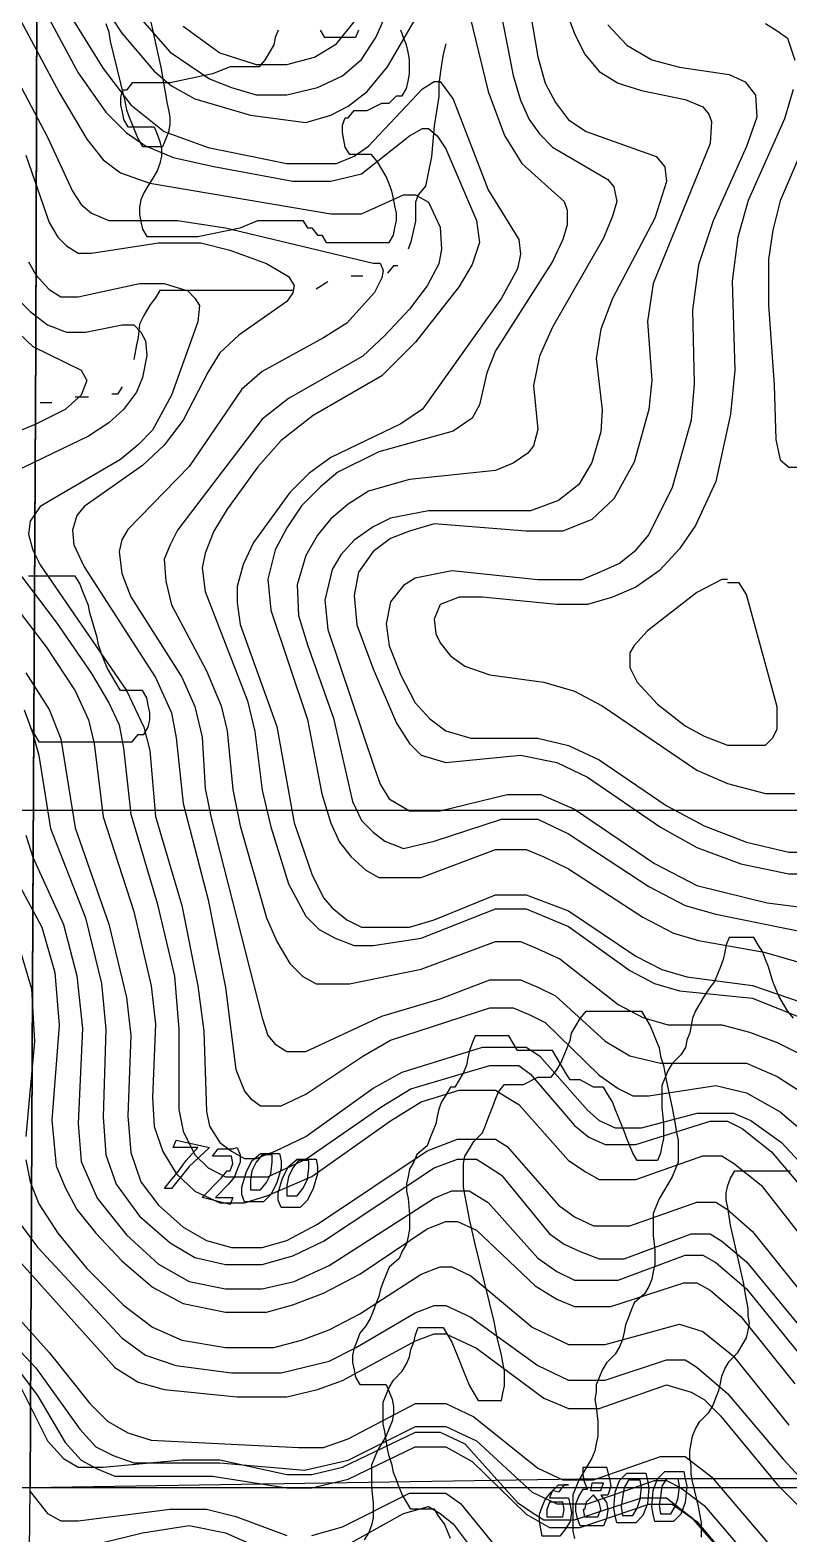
# Model space of a CAD drawing. Extents: x -0.82 to 6.83, y -0.63 to 7.9.
# Drawn here: x 0.839 to 1.113, y 3.911 to 4.454 of the extents above; entities that cross this region are included whole.
import ezdxf

# ---------------------------------------------------------------- set-up
doc = ezdxf.new("R2010")
doc.units = 0
for name, color, linetype in [('Elevations', 7, 'CONTINUOUS'), ('Grid', 7, 'CONTINUOUS'), ('topo', 7, 'CONTINUOUS'), ('topo_grid', 7, 'CONTINUOUS'), ('water', 7, 'CONTINUOUS'), ('white', 7, 'CONTINUOUS')]:
    doc.layers.add(name, color=color, linetype=linetype)

msp = doc.modelspace()

# ---------------------------------------------------------------- linework, layer by layer
at = {"layer": 'Elevations', "color": 1}
for points in [[(0.896697, 4.043703), (0.89037, 4.035765), (0.887735, 4.035765), (0.889843, 4.038411), (0.892479, 4.041586), (0.895643, 4.045819), (0.899861, 4.050582), (0.890897, 4.050582), (0.891952, 4.053228), (0.904079, 4.050582), (0.904079, 4.050582)], [(0.914096, 4.050555), (0.915152, 4.047909), (0.915152, 4.045264), (0.914096, 4.042618), (0.913043, 4.039972), (0.910934, 4.037326), (0.906188, 4.032564), (0.912515, 4.032564), (0.911462, 4.029918), (0.901444, 4.032564), (0.901444, 4.032564), (0.908298, 4.039443), (0.910407, 4.042089), (0.911463, 4.042089), (0.912516, 4.044734), (0.911989, 4.04738), (0.909881, 4.04738), (0.908298, 4.04738), (0.906716, 4.04738), (0.905134, 4.04738), (0.907243, 4.050026), (0.910407, 4.050026), (0.912516, 4.050026)], [(0.929386, 4.048439), (0.929913, 4.045793), (0.929913, 4.043147), (0.92833, 4.037855), (0.926222, 4.033622), (0.923584, 4.030976), (0.919894, 4.030976), (0.917785, 4.030976), (0.916729, 4.030976), (0.915676, 4.033622), (0.915676, 4.036268), (0.917258, 4.041559), (0.919367, 4.045793), (0.92253, 4.048439), (0.925693, 4.048439), (0.927802, 4.048439)], [(0.918841, 4.035262), (0.920423, 4.035262), (0.922532, 4.035262), (0.924641, 4.037908), (0.926223, 4.041083), (0.926749, 4.045316), (0.926749, 4.047962), (0.925167, 4.047962), (0.923058, 4.047962), (0.92095, 4.045316), (0.919368, 4.042141), (0.918841, 4.038966)], [(0.942567, 4.046322), (0.943094, 4.043676), (0.943094, 4.04103), (0.941511, 4.035739), (0.939403, 4.031505), (0.936767, 4.028859), (0.933076, 4.028859), (0.930968, 4.028859), (0.929912, 4.028859), (0.928859, 4.031505), (0.928859, 4.034151), (0.930441, 4.039443), (0.93255, 4.043676), (0.935713, 4.046322), (0.938877, 4.046322), (0.940986, 4.046322)], [(0.932022, 4.033146), (0.933604, 4.033146), (0.935713, 4.033146), (0.937822, 4.035791), (0.939404, 4.038966), (0.93993, 4.0432), (0.93993, 4.045846), (0.938348, 4.045846), (0.93624, 4.045846), (0.934131, 4.0432), (0.932549, 4.040025), (0.932022, 4.03685)], [(1.048548, 3.930858), (1.049075, 3.928212), (1.048021, 3.925037), (1.046966, 3.925037), (1.045384, 3.925037), (1.047492, 3.922391), (1.048019, 3.919745), (1.047492, 3.91657), (1.046439, 3.913924), (1.044331, 3.913924), (1.041695, 3.913924), (1.039587, 3.913924), (1.038004, 3.913924), (1.036951, 3.91657), (1.036425, 3.919216), (1.036425, 3.921862), (1.03748, 3.924508), (1.039063, 3.927154), (1.040645, 3.927154), (1.039592, 3.929799), (1.039065, 3.932445), (1.039065, 3.935091), (1.040648, 3.935091), (1.04223, 3.935091), (1.044338, 3.935091), (1.045921, 3.935091), (1.047503, 3.935091)], [(1.062256, 3.930329), (1.062783, 3.927683), (1.062256, 3.921862), (1.060674, 3.917629), (1.058036, 3.914983), (1.054873, 3.914983), (1.052764, 3.914983), (1.051182, 3.914983), (1.050655, 3.917629), (1.050129, 3.920274), (1.050655, 3.926095), (1.052238, 3.930329), (1.054873, 3.932974), (1.058037, 3.932974), (1.060146, 3.932974), (1.061725, 3.932974)], [(1.075965, 3.930858), (1.076491, 3.928212), (1.075965, 3.922391), (1.074383, 3.918158), (1.071747, 3.915512), (1.068584, 3.915512), (1.066475, 3.915512), (1.064893, 3.915512), (1.064366, 3.918158), (1.063837, 3.920804), (1.064366, 3.926624), (1.065946, 3.930858), (1.068581, 3.933504), (1.071745, 3.933504), (1.073854, 3.933504), (1.075436, 3.933504)], [(1.027985, 3.926651), (1.026932, 3.924005), (1.030095, 3.924005), (1.032204, 3.924005), (1.033786, 3.924005), (1.034313, 3.921359), (1.034839, 3.918713), (1.034313, 3.915538), (1.03273, 3.912893), (1.030622, 3.910247), (1.027984, 3.910247), (1.025875, 3.910247), (1.024293, 3.910247), (1.023766, 3.912893), (1.02324, 3.915538), (1.02324, 3.918184), (1.024293, 3.92083), (1.025349, 3.923476), (1.027457, 3.926122), (1.030093, 3.928768), (1.032728, 3.928768), (1.033783, 3.928768), (1.032201, 3.928768), (1.030093, 3.926122)], [(1.042221, 3.926651), (1.043803, 3.926651), (1.045385, 3.926651), (1.046438, 3.929297), (1.045912, 3.929297), (1.04433, 3.929297), (1.042221, 3.929297), (1.041694, 3.926651)], [(1.053293, 3.917681), (1.054875, 3.917681), (1.056984, 3.917681), (1.058566, 3.920327), (1.059619, 3.923502), (1.060146, 3.927736), (1.059619, 3.930381), (1.05751, 3.930381), (1.055402, 3.930381), (1.053822, 3.927736), (1.053293, 3.924031), (1.052766, 3.920856)], [(1.067002, 3.918211), (1.068584, 3.918211), (1.070693, 3.918211), (1.072275, 3.920856), (1.073331, 3.924031), (1.073857, 3.928265), (1.073331, 3.930911), (1.071222, 3.930911), (1.069113, 3.930911), (1.067531, 3.928265), (1.067005, 3.924561), (1.066478, 3.921386)], [(1.026404, 3.917152), (1.028513, 3.917152), (1.030095, 3.917152), (1.031151, 3.917152), (1.031677, 3.917152), (1.032204, 3.919798), (1.031677, 3.922444), (1.029568, 3.922444), (1.027986, 3.922444), (1.026933, 3.922444), (1.025877, 3.919798), (1.025877, 3.917152)], [(1.039585, 3.917152), (1.041694, 3.917152), (1.044329, 3.917152), (1.045385, 3.919798), (1.044858, 3.922444), (1.042749, 3.92509), (1.040114, 3.922444), (1.039588, 3.919798), (1.039061, 3.919798)]]:
    msp.add_lwpolyline(points, close=True, dxfattribs=at)
at = {"layer": 'Grid', "color": 1}
for points in [[(0.839226, 3.927683), (0.632542, 3.927683), (0.426384, 3.927683), (0.2197, 3.927683), (0.013015, 3.927683), (0.01407, 4.134375), (0.015652, 4.341041), (0.015652, 4.548792), (0.015652, 4.761808), (0.222336, 4.761808), (0.429021, 4.761808), (0.635705, 4.761808), (0.841862, 4.761808), (0.841862, 4.548263), (0.841336, 4.340539), (0.840283, 4.133846)], [(0.839226, 3.927683), (0.840279, 4.134375), (0.841335, 4.341068), (0.841861, 4.548792), (0.841861, 4.762337), (1.048545, 4.762337), (1.254703, 4.762337), (1.46086, 4.762337), (1.667545, 4.762337), (1.667016, 4.550909), (1.66649, 4.343158), (1.665436, 4.137021), (1.664381, 3.930858), (1.457697, 3.930858), (1.25154, 3.930858), (1.045382, 3.930858)], [(0.83079, 3.101495), (0.832899, 3.308187), (0.835008, 3.514853), (0.837116, 3.721017), (0.839225, 3.927709), (1.045382, 3.927709), (1.25154, 3.927709), (1.457697, 3.927709), (1.664381, 3.927709), (1.662799, 3.721546), (1.661743, 3.51488), (1.660687, 3.308187), (1.659105, 3.10205), (1.45242, 3.10205), (1.245209, 3.10205), (1.037997, 3.10205)]]:
    msp.add_lwpolyline(points, close=True, dxfattribs=at)
at = {"layer": 'topo', "color": 2}
for points in [[(1.015327, 4.487673), (1.022708, 4.44444), (1.025346, 4.434915), (1.029036, 4.428036), (1.033782, 4.421686), (1.040109, 4.417453), (1.065416, 4.408457), (1.068584, 4.404753), (1.069108, 4.399461), (1.06489, 4.386232), (1.0496, 4.357234), (1.045382, 4.346121), (1.0438, 4.335538), (1.045908, 4.317017), (1.045382, 4.30908), (1.042219, 4.297967), (1.037474, 4.29003), (1.030092, 4.284209), (1.020074, 4.280505), (1.00953, 4.280505), (0.983167, 4.280505), (0.969459, 4.277859), (0.963132, 4.274684), (0.956278, 4.269921), (0.951533, 4.26463), (0.948369, 4.259338), (0.945734, 4.248225), (0.946787, 4.237642), (0.963659, 4.187556), (0.965768, 4.181736), (0.968931, 4.176444), (0.976313, 4.172211), (0.987385, 4.172211), (1.011638, 4.178031), (1.023764, 4.178031), (1.035891, 4.17274), (1.064889, 4.153161), (1.080184, 4.145223), (1.105492, 4.138873), (1.131327, 4.135698)], [(0.851878, 4.484181), (0.87244, 4.453066), (0.884044, 4.439308), (0.890371, 4.434016), (0.898807, 4.429253), (0.918842, 4.423433), (0.938877, 4.420787), (0.947841, 4.423433), (0.954167, 4.426608), (0.961022, 4.431899), (0.968403, 4.440895), (0.985275, 4.469893)], [(1.005838, 4.478386), (1.013747, 4.437773), (1.016382, 4.428777), (1.019546, 4.421898), (1.023236, 4.416606), (1.027982, 4.411844), (1.048017, 4.400202), (1.050126, 4.397556), (1.051179, 4.392265), (1.049597, 4.386973), (1.046433, 4.379035), (1.02798, 4.346889), (1.023234, 4.336305), (1.021125, 4.325722), (1.022707, 4.309847), (1.021125, 4.304026), (1.019016, 4.30138), (1.013744, 4.297676), (1.007417, 4.29503), (0.97631, 4.291855), (0.961547, 4.287622), (0.954165, 4.282859), (0.947838, 4.277568), (0.943093, 4.271747), (0.938875, 4.264339), (0.935712, 4.253755), (0.936239, 4.242643), (0.939402, 4.232059), (0.948893, 4.205601), (0.955747, 4.175544), (0.95891, 4.168665), (0.963128, 4.164432), (0.967346, 4.161257), (0.9742, 4.158611), (0.985272, 4.161257), (1.009526, 4.169194), (1.01638, 4.169194), (1.022707, 4.169194), (1.033779, 4.163903), (1.062778, 4.144853), (1.075963, 4.137974), (1.087035, 4.134799), (1.120779, 4.127919)], [(0.84186, 4.466163), (0.856623, 4.438752), (0.866641, 4.424464), (0.874022, 4.417056), (0.880876, 4.412294), (0.890898, 4.40806), (0.905661, 4.404885), (0.934132, 4.399594), (0.947841, 4.399594), (0.958913, 4.402239), (0.976312, 4.415998), (0.981057, 4.418644), (0.983166, 4.418644), (0.98633, 4.415998), (0.989493, 4.411235), (1.000565, 4.385306), (1.00162, 4.377369), (0.998985, 4.369431), (0.994239, 4.361494), (0.978422, 4.341385), (0.966295, 4.329214), (0.941515, 4.314927), (0.929916, 4.305931), (0.92148, 4.296406), (0.910408, 4.28106), (0.905662, 4.273123), (0.902499, 4.265185), (0.901443, 4.259894), (0.902499, 4.251427), (0.917789, 4.211898), (0.920424, 4.200786), (0.92306, 4.179619), (0.926223, 4.16639), (0.93255, 4.145752), (0.938877, 4.134111), (0.943622, 4.129348), (0.949422, 4.126173), (0.956276, 4.123527), (0.963131, 4.123527), (0.98053, 4.126173), (1.00742, 4.136756), (1.018492, 4.136756), (1.033782, 4.130406), (1.055926, 4.114531), (1.064889, 4.109769), (1.073857, 4.107123), (1.100219, 4.104477), (1.126581, 4.093894)], [(0.847659, 4.469311), (0.865586, 4.440313), (0.875603, 4.427084), (0.887734, 4.417559), (0.903552, 4.411738), (0.932023, 4.405917), (0.943095, 4.405917), (0.949949, 4.405917), (0.956276, 4.408563), (0.961549, 4.412267), (0.981057, 4.432905), (0.985275, 4.43555), (0.987384, 4.43555), (0.992129, 4.4292), (1.004783, 4.396498), (1.015855, 4.378506), (1.016381, 4.373215), (1.015328, 4.367923), (1.009528, 4.35734), (0.981057, 4.317255), (0.973148, 4.311964), (0.94784, 4.299793), (0.939931, 4.293972), (0.933077, 4.287093), (0.919896, 4.269101), (0.916205, 4.261164), (0.914097, 4.253226), (0.914097, 4.247405), (0.91515, 4.239468), (0.928331, 4.202558), (0.934658, 4.167766), (0.940985, 4.149245), (0.945203, 4.140778), (0.948366, 4.137074), (0.953639, 4.132841), (0.958911, 4.130195), (0.967347, 4.130195), (0.97631, 4.130195), (0.985273, 4.132841), (1.007418, 4.141836), (1.01849, 4.141836), (1.03378, 4.136016), (1.058033, 4.119611), (1.067524, 4.114849), (1.076491, 4.112203), (1.100217, 4.109028), (1.12658, 4.100032)], [(0.878769, 4.458807), (0.889845, 4.446107), (0.90408, 4.436582), (0.91199, 4.433407), (0.920952, 4.430761), (0.932024, 4.430761), (0.943096, 4.433407), (0.952059, 4.437641), (0.958915, 4.443461), (0.964187, 4.451399), (0.968405, 4.460924)], [(0.996873, 4.464073), (1.004782, 4.431899), (1.010582, 4.416024), (1.016909, 4.40597), (1.032199, 4.392212), (1.033252, 4.389037), (1.033252, 4.383745), (1.031669, 4.378453), (1.027978, 4.370516), (1.007416, 4.338343), (1.004252, 4.330405), (1.001615, 4.318763), (0.998979, 4.314001), (0.992125, 4.309238), (0.965236, 4.30183), (0.950473, 4.294422), (0.944146, 4.28913), (0.937292, 4.282251), (0.932019, 4.274313), (0.927801, 4.266376), (0.925166, 4.255793), (0.926222, 4.24468), (0.939403, 4.205125), (0.944675, 4.178243), (0.947839, 4.16766), (0.951002, 4.160781), (0.95522, 4.155489), (0.960491, 4.150726), (0.965238, 4.148081), (0.972092, 4.148081), (0.980528, 4.148081), (1.007417, 4.158135), (1.018489, 4.158135), (1.024816, 4.155489), (1.033779, 4.151256), (1.060669, 4.133793), (1.071746, 4.127972), (1.080709, 4.125326), (1.104435, 4.121093), (1.126579, 4.114743)], [(1.031672, 4.46402), (1.03589, 4.452907), (1.03958, 4.445499), (1.044853, 4.439149), (1.051707, 4.434915), (1.060143, 4.43227), (1.075965, 4.429095), (1.082292, 4.426449), (1.084401, 4.423803), (1.085454, 4.421157), (1.084927, 4.41322), (1.06436, 4.362605), (1.062251, 4.348846), (1.063833, 4.32768), (1.062778, 4.317096), (1.057506, 4.298046), (1.050124, 4.284817), (1.042216, 4.277409), (1.031671, 4.273176), (1.01849, 4.273176), (0.985273, 4.275821), (0.97631, 4.273176), (0.969456, 4.27053), (0.963129, 4.265767), (0.957856, 4.258359), (0.956273, 4.249892), (0.957327, 4.239309), (0.963126, 4.223434), (0.971562, 4.203855), (0.976307, 4.196446), (0.980525, 4.192213), (0.989488, 4.189567), (1.016378, 4.192213), (1.029559, 4.189567), (1.040631, 4.184276), (1.066993, 4.166284), (1.080179, 4.158876), (1.095997, 4.153055), (1.113396, 4.149351), (1.129213, 4.149351)], [(0.835007, 4.459045), (0.849769, 4.431635), (0.859787, 4.414701), (0.865587, 4.407293), (0.871914, 4.40253), (0.882463, 4.398826), (0.947841, 4.387714), (0.958914, 4.387714), (0.974204, 4.394593), (0.978422, 4.394593), (0.983167, 4.391947), (0.987385, 4.382951), (0.987912, 4.375014), (0.986856, 4.369722), (0.982639, 4.361785), (0.976312, 4.353318), (0.967348, 4.343793), (0.95944, 4.336385), (0.93255, 4.321039), (0.92306, 4.31363), (0.89248, 4.273573), (0.889842, 4.268281), (0.887733, 4.262989), (0.88826, 4.255052), (0.890369, 4.246585), (0.903023, 4.222773), (0.908296, 4.210073), (0.910404, 4.201077), (0.912513, 4.17991), (0.915148, 4.166681), (0.924638, 4.133476), (0.928329, 4.125009), (0.933074, 4.117071), (0.93782, 4.112309), (0.942565, 4.109663), (0.94731, 4.109663), (0.954691, 4.109663), (0.980526, 4.114955), (1.007416, 4.125009), (1.016379, 4.125009), (1.022706, 4.122363), (1.030615, 4.118659), (1.051705, 4.102255), (1.060668, 4.097492), (1.069631, 4.094846), (1.089143, 4.094846), (1.099161, 4.092201), (1.109179, 4.088496), (1.129214, 4.078442)], [(0.894589, 4.4555), (0.90777, 4.445975), (0.920951, 4.441742), (0.932024, 4.441742), (0.942041, 4.444388), (0.94995, 4.44915), (0.956277, 4.457088)], [(1.048013, 4.456056), (1.054867, 4.448647), (1.06383, 4.443356), (1.073852, 4.44071), (1.091779, 4.438064), (1.097578, 4.435418), (1.101269, 4.430656), (1.101796, 4.422718), (1.098106, 4.412135), (1.085979, 4.385253), (1.080707, 4.369378), (1.078598, 4.352974), (1.079125, 4.326516), (1.078069, 4.313286), (1.071215, 4.288945), (1.062775, 4.272011), (1.057502, 4.265661), (1.05223, 4.261428), (1.044848, 4.258253), (1.038521, 4.255607), (1.022704, 4.255607), (0.991596, 4.258782), (0.978415, 4.256136), (0.974197, 4.253491), (0.969452, 4.24767), (0.967872, 4.239732), (0.968925, 4.231795), (0.973143, 4.221211), (0.978415, 4.211157), (0.983689, 4.205336), (0.989488, 4.201103), (0.998452, 4.198457), (1.022705, 4.198457), (1.033777, 4.195811), (1.044848, 4.19052), (1.069102, 4.174116), (1.082814, 4.166707), (1.098104, 4.160886), (1.113396, 4.157182), (1.125521, 4.157182)], [(1.104966, 4.456505), (1.109184, 4.45386), (1.112875, 4.451214), (1.11551, 4.443276)], [(0.83026, 4.444493), (0.84555, 4.415495), (0.854513, 4.395916), (0.857676, 4.391153), (0.861367, 4.387978), (0.867694, 4.385333), (0.892479, 4.385333), (0.909878, 4.382687), (0.96313, 4.369987), (0.965765, 4.369987), (0.966818, 4.367341), (0.966292, 4.364695), (0.963657, 4.359403), (0.95364, 4.348291), (0.945204, 4.342999), (0.923058, 4.330828), (0.915678, 4.324478), (0.896697, 4.296538), (0.874548, 4.273784), (0.872439, 4.27008), (0.871386, 4.265847), (0.872439, 4.257909), (0.875603, 4.249443), (0.894061, 4.220444), (0.898806, 4.209861), (0.901441, 4.198748), (0.902497, 4.180228), (0.904606, 4.169644), (0.923058, 4.097413), (0.925167, 4.091063), (0.927805, 4.087888), (0.932022, 4.085242), (0.938877, 4.085242), (0.966293, 4.097942), (0.987383, 4.104292), (1.00531, 4.111171), (1.016382, 4.111171), (1.022709, 4.108525), (1.029036, 4.10535), (1.046962, 4.088946), (1.055925, 4.083655), (1.066997, 4.081009), (1.087037, 4.081009), (1.098109, 4.081009), (1.109181, 4.076246), (1.131326, 4.061959)], [(1.114983, 4.432693), (1.111819, 4.42211), (1.098638, 4.392582), (1.094947, 4.379353), (1.092838, 4.363478), (1.093891, 4.331305), (1.092309, 4.31543), (1.087037, 4.291088), (1.079655, 4.275213), (1.073856, 4.266746), (1.06647, 4.258809), (1.058034, 4.252988), (1.049598, 4.249284), (1.040635, 4.246638), (1.029563, 4.246638), (1.002673, 4.249284), (0.994239, 4.249284), (0.987385, 4.246638), (0.985276, 4.241346), (0.985803, 4.236055), (0.987385, 4.23288), (0.991076, 4.228117), (0.996348, 4.224413), (1.005311, 4.221238), (1.024819, 4.218592), (1.035891, 4.215417), (1.045909, 4.210125), (1.080184, 4.186842), (1.091257, 4.18208), (1.104965, 4.178375), (1.11551, 4.178375)], [(1.122885, 4.421951), (1.110231, 4.392423), (1.107595, 4.38184), (1.106013, 4.371257), (1.106013, 4.354853), (1.108122, 4.325854), (1.108648, 4.306275), (1.110231, 4.298867), (1.113395, 4.296221), (1.120249, 4.296221)], [(0.837641, 4.409013), (0.846077, 4.384671), (0.84924, 4.379379), (0.852403, 4.376204), (0.856622, 4.373559), (0.861367, 4.373559), (0.885624, 4.377263), (0.900915, 4.377263), (0.911459, 4.374617), (0.92464, 4.369854), (0.932549, 4.365092), (0.934657, 4.361917), (0.934131, 4.359271), (0.932022, 4.356096), (0.914623, 4.343925), (0.907769, 4.337575), (0.903551, 4.330696), (0.894588, 4.313234), (0.887733, 4.304238), (0.879825, 4.296829), (0.85873, 4.282013), (0.856095, 4.278838), (0.854515, 4.273546), (0.855042, 4.268254), (0.858732, 4.260317), (0.884572, 4.220259), (0.890371, 4.207559), (0.891953, 4.198563), (0.894588, 4.174751), (0.903552, 4.139958), (0.909878, 4.108314), (0.913569, 4.078786), (0.916733, 4.070849), (0.918842, 4.068203), (0.922532, 4.065557), (0.929914, 4.065557), (0.938877, 4.06979), (0.95944, 4.083549), (0.969457, 4.08937), (1.00531, 4.101011), (1.013746, 4.101011), (1.020073, 4.098365), (1.025345, 4.09572), (1.044853, 4.07667), (1.051708, 4.071907), (1.05698, 4.069261), (1.06278, 4.069261), (1.087037, 4.072965), (1.098109, 4.07032), (1.110236, 4.06344), (1.131326, 4.045449)], [(0.838695, 4.370489), (0.841333, 4.365727), (0.846078, 4.360435), (0.850296, 4.357789), (0.856623, 4.357789), (0.878767, 4.362552), (0.887734, 4.362552), (0.89617, 4.359906), (0.898808, 4.35726), (0.90039, 4.354614), (0.899863, 4.348794), (0.890373, 4.322335), (0.883519, 4.309635), (0.878242, 4.304344), (0.871915, 4.299052), (0.842916, 4.282119), (0.839226, 4.276827), (0.8387, 4.272064), (0.840282, 4.266244), (0.842917, 4.260952), (0.874025, 4.215602), (0.880356, 4.202373), (0.882465, 4.193906), (0.884574, 4.170094), (0.894065, 4.137921), (0.899864, 4.108922), (0.901973, 4.092518), (0.903028, 4.06352), (0.904081, 4.058228), (0.907772, 4.052407), (0.91199, 4.049232), (0.916735, 4.046586), (0.920953, 4.046586), (0.927807, 4.049232), (0.93888, 4.054524), (0.963133, 4.071986), (0.973678, 4.077807), (1.002676, 4.086803), (1.013748, 4.086803), (1.018493, 4.086803), (1.023239, 4.083628), (1.040638, 4.064049), (1.044856, 4.060345), (1.050656, 4.057699), (1.060146, 4.057699), (1.080186, 4.062991), (1.08704, 4.062991), (1.093367, 4.062991), (1.099694, 4.060345), (1.110766, 4.052407), (1.131329, 4.030182)], [(0.834479, 4.35726), (0.839225, 4.352498), (0.845552, 4.347735), (0.852406, 4.345089), (0.85926, 4.345089), (0.872441, 4.347735), (0.876659, 4.347735), (0.879294, 4.345089), (0.880876, 4.341914), (0.881403, 4.336623), (0.879826, 4.328685), (0.877712, 4.323394), (0.872967, 4.317044), (0.867695, 4.312281), (0.860313, 4.307519), (0.830788, 4.293231)], [(0.830259, 4.349323), (0.840276, 4.339798), (0.857675, 4.331331), (0.859784, 4.327627), (0.857675, 4.322335), (0.851876, 4.317044), (0.841331, 4.311752), (0.826041, 4.305402)], [(0.830261, 4.264656), (0.848715, 4.240314), (0.861369, 4.221794), (0.867696, 4.21121), (0.871386, 4.203273), (0.872968, 4.194806), (0.875603, 4.170994), (0.885098, 4.138847), (0.891425, 4.112388), (0.893008, 4.093338), (0.893008, 4.06434), (0.89459, 4.056403), (0.898808, 4.047936), (0.903553, 4.043173), (0.90988, 4.039998), (0.916734, 4.039998), (0.92517, 4.039998), (0.938878, 4.046348), (0.966295, 4.065398), (0.97684, 4.071748), (0.996348, 4.077569), (1.005311, 4.080215), (1.011638, 4.080215), (1.015856, 4.080215), (1.020074, 4.07704), (1.035891, 4.058519), (1.041164, 4.054286), (1.046964, 4.05164), (1.058036, 4.05164), (1.08493, 4.060107), (1.091256, 4.060107), (1.096529, 4.057461), (1.107074, 4.048994), (1.131327, 4.020525)], [(0.82024, 4.263598), (0.84502, 4.231424), (0.855565, 4.215549), (0.860311, 4.204966), (0.86242, 4.196499), (0.865584, 4.170041), (0.876656, 4.135778), (0.882987, 4.108896), (0.884569, 4.095138), (0.883516, 4.068679), (0.884043, 4.058096), (0.887206, 4.0491), (0.891951, 4.041163), (0.898805, 4.034813), (0.907769, 4.030579), (0.916732, 4.030579), (0.925168, 4.033225), (0.940985, 4.040104), (0.969456, 4.060213), (0.980529, 4.067092), (0.994237, 4.071325), (1.007418, 4.071325), (1.011636, 4.068679), (1.015854, 4.066033), (1.03378, 4.045925), (1.040107, 4.041692), (1.044852, 4.039046), (1.051707, 4.039046), (1.058034, 4.039046), (1.082291, 4.047513), (1.089145, 4.047513), (1.093363, 4.044867), (1.103381, 4.036929), (1.122362, 4.012588)], [(1.091251, 4.255713), (1.089143, 4.255713), (1.08018, 4.250951), (1.062254, 4.237192), (1.057508, 4.231901), (1.055928, 4.229255), (1.055928, 4.223963), (1.058564, 4.218671), (1.065945, 4.210734), (1.075963, 4.202796), (1.082817, 4.199092), (1.091253, 4.195917), (1.098107, 4.195917), (1.104961, 4.195917), (1.107598, 4.198563), (1.109178, 4.201738), (1.109178, 4.209676), (1.098106, 4.250289), (1.095471, 4.254523), (1.093889, 4.254523), (1.091253, 4.254523), (1.091251, 4.254523), (1.091251, 4.254523)], [(0.837643, 4.222005), (0.846079, 4.208776), (0.850297, 4.198193), (0.855569, 4.166019), (0.867696, 4.131227), (0.874023, 4.104768), (0.875603, 4.09101), (0.87455, 4.062012), (0.875603, 4.048783), (0.879294, 4.038199), (0.885625, 4.029733), (0.894589, 4.021795), (0.903025, 4.017033), (0.911988, 4.014387), (0.92306, 4.014387), (0.932023, 4.017033), (0.943095, 4.022853), (0.982639, 4.049312), (0.993711, 4.053545), (1.002674, 4.053545), (1.007419, 4.053545), (1.011637, 4.050899), (1.030091, 4.029733), (1.03589, 4.025499), (1.042745, 4.022324), (1.049071, 4.022324), (1.055926, 4.022324), (1.080183, 4.030791), (1.087038, 4.030791), (1.091256, 4.028145), (1.10022, 4.020208), (1.120255, 3.995337)], [(0.837112, 4.208591), (0.840275, 4.200124), (0.842384, 4.192187), (0.846602, 4.165728), (0.859256, 4.133555), (0.865056, 4.109743), (0.866638, 4.093338), (0.865585, 4.061694), (0.866638, 4.047936), (0.870329, 4.037353), (0.878765, 4.025711), (0.889842, 4.016186), (0.898805, 4.010894), (0.909877, 4.008248), (0.923058, 4.008248), (0.93413, 4.011423), (0.945202, 4.016715), (0.985273, 4.043173), (0.993709, 4.046348), (1.000563, 4.046348), (1.004781, 4.043703), (1.009526, 4.040528), (1.026925, 4.019361), (1.032198, 4.015657), (1.037998, 4.013011), (1.044852, 4.010365), (1.053815, 4.010365), (1.078073, 4.019361), (1.084927, 4.019361), (1.089145, 4.016715), (1.098108, 4.009307), (1.120252, 3.982425)], [(0.83764, 4.1634), (0.840278, 4.155463), (0.85135, 4.131121), (0.856095, 4.1126), (0.858204, 4.09355), (0.856622, 4.05926), (0.857677, 4.045502), (0.863477, 4.032273), (0.874021, 4.019043), (0.885625, 4.00846), (0.896697, 4.00211), (0.909878, 3.999464), (0.92306, 3.999464), (0.934659, 4.00211), (0.947313, 4.007931), (0.985274, 4.032273), (0.991601, 4.034918), (0.997929, 4.034918), (1.004784, 4.030685), (1.02271, 4.010577), (1.029564, 4.005814), (1.035891, 4.002639), (1.042745, 4.002639), (1.051709, 4.002639), (1.075966, 4.011635), (1.082293, 4.011635), (1.087038, 4.008989), (1.09811, 3.999464), (1.118673, 3.974064)], [(0.832369, 4.150779), (0.843442, 4.130142), (0.848187, 4.113738), (0.849769, 4.094688), (0.847132, 4.060398), (0.848714, 4.043994), (0.851878, 4.036056), (0.856096, 4.028119), (0.86295, 4.019652), (0.87244, 4.009598), (0.883517, 4.000073), (0.894589, 3.994252), (0.909879, 3.991077), (0.924642, 3.991077), (0.934132, 3.993723), (0.945204, 3.997956), (0.958386, 4.004835), (0.982639, 4.021239), (0.989493, 4.023885), (0.993711, 4.023885), (1.000565, 4.02071), (1.021655, 4.000602), (1.029564, 3.995839), (1.035891, 3.993194), (1.042745, 3.993194), (1.049072, 3.993194), (1.075438, 4.00166), (1.080183, 4.00166), (1.084929, 3.999014), (1.096001, 3.989489), (1.115509, 3.965148)], [(0.835007, 4.123713), (0.839752, 4.107838), (0.840805, 4.088788), (0.837643, 4.054524)], [(0.837643, 4.046057), (0.839225, 4.03812), (0.842388, 4.030182), (0.849242, 4.019599), (0.859787, 4.006899), (0.872968, 3.99367), (0.883517, 3.985732), (0.894062, 3.98097), (0.90988, 3.978324), (0.927279, 3.978324), (0.937297, 3.98097), (0.947314, 3.984674), (0.958386, 3.990495), (0.980531, 4.004782), (0.987385, 4.007428), (0.991603, 4.007428), (0.998457, 4.004253), (1.020601, 3.985732), (1.033782, 3.979382), (1.040637, 3.979382), (1.046964, 3.979382), (1.073858, 3.986791), (1.082293, 3.984145), (1.093366, 3.975149), (1.113401, 3.950278)], [(0.836058, 4.022483), (0.841858, 4.014545), (0.872438, 3.981869), (0.880874, 3.975519), (0.89195, 3.971815), (0.911986, 3.969169), (0.929912, 3.969169), (0.947311, 3.973403), (0.956802, 3.978165), (0.978419, 3.990865), (0.985273, 3.993511), (0.989494, 3.993511), (0.998457, 3.989278), (1.02271, 3.971815), (1.033782, 3.966524), (1.040637, 3.966524), (1.046964, 3.966524), (1.069108, 3.973932), (1.075966, 3.973932), (1.080184, 3.971286), (1.091257, 3.961761), (1.111292, 3.937949), (1.120255, 3.928424)], [(0.832895, 4.012296), (0.869803, 3.971154), (0.878238, 3.965862), (0.887733, 3.963216), (0.914096, 3.96057), (0.932024, 3.96057), (0.943096, 3.963216), (0.952059, 3.966391), (0.978421, 3.980679), (0.985276, 3.983325), (0.989494, 3.983325), (1.000566, 3.978033), (1.024819, 3.960041), (1.033782, 3.956337), (1.044854, 3.956337), (1.069108, 3.964804), (1.078075, 3.962158), (1.08282, 3.959512), (1.08862, 3.953691), (1.109183, 3.92882), (1.118146, 3.919825)], [(0.821824, 4.003486), (0.846078, 3.976578), (0.860841, 3.958057), (0.867167, 3.951707), (0.87455, 3.947474), (0.882989, 3.944828), (0.936241, 3.942182), (0.945204, 3.942182), (0.954167, 3.945357), (0.978421, 3.958057), (0.985276, 3.958057), (0.989494, 3.958057), (0.99951, 3.953294), (1.02271, 3.934774), (1.031673, 3.93054), (1.042745, 3.93054), (1.066998, 3.939007), (1.075965, 3.939007), (1.085457, 3.931599), (1.107074, 3.906199)], [(0.81497, 3.998961), (0.841333, 3.971021), (0.85715, 3.948796), (0.86295, 3.942446), (0.869277, 3.939271), (0.876658, 3.936626), (0.90777, 3.936626), (0.93835, 3.93398), (0.954167, 3.937684), (0.978421, 3.949855), (0.985275, 3.949855), (0.989493, 3.949855), (1.000565, 3.944563), (1.0206, 3.926042), (1.029564, 3.921809), (1.040636, 3.921809), (1.064889, 3.930276), (1.069107, 3.930276), (1.074384, 3.92763), (1.08282, 3.92128), (1.10391, 3.896409)], [(0.836058, 3.968878), (0.841858, 3.960941), (0.851876, 3.944008), (0.857675, 3.937658), (0.863475, 3.934483), (0.869802, 3.931837), (0.905132, 3.931837), (0.932021, 3.927603), (0.940984, 3.927603), (0.954165, 3.930778), (0.978419, 3.94242), (0.985273, 3.94242), (0.989491, 3.94242), (0.998981, 3.937128), (1.018489, 3.918078), (1.026925, 3.913316), (1.038, 3.913316), (1.062781, 3.921783), (1.071221, 3.921783), (1.080184, 3.915433), (1.10022, 3.89162)], [(0.836059, 3.963666), (0.845549, 3.944616), (0.851349, 3.938266), (0.856622, 3.935091), (0.865585, 3.935091), (0.89406, 3.937737), (0.907769, 3.937737), (0.932022, 3.932445), (0.940985, 3.932445), (0.952057, 3.935091), (0.97842, 3.947791), (0.987383, 3.947791), (0.996346, 3.943558), (1.015327, 3.922391), (1.020599, 3.918687), (1.024817, 3.916041), (1.035889, 3.916041), (1.060143, 3.923979), (1.069106, 3.923979), (1.078073, 3.917099), (1.096, 3.896462)], [(0.839223, 3.92628), (0.84555, 3.918343), (0.850295, 3.915697), (0.856622, 3.915697), (0.889843, 3.91993), (0.903025, 3.91993), (0.913569, 3.917285), (0.932022, 3.910405)], [(0.940985, 3.910405), (0.952058, 3.91358), (0.976311, 3.925751), (0.985274, 3.925751), (0.989492, 3.925751), (0.994765, 3.922047), (1.011109, 3.901939)], [(0.952056, 3.906146), (0.974201, 3.918316), (0.983164, 3.920962), (0.987382, 3.918316), (0.992127, 3.914612), (1.007944, 3.893446)], [(0.849766, 3.904029), (0.879824, 3.911437), (0.896696, 3.914083), (0.909877, 3.911437), (0.929912, 3.902441)]]:
    msp.add_lwpolyline(points, dxfattribs=at)
at = {"layer": 'topo_grid', "color": 7}
msp.add_lwpolyline([(0.814444, 4.172343), (0.851351, 4.172343), (0.88879, 4.172343), (0.925697, 4.172343), (0.963132, 4.172343), (1.000566, 4.172343), (1.037473, 4.172343), (1.074912, 4.172343), (1.111819, 4.172343), (1.149254, 4.172343), (1.186161, 4.172343), (1.223595, 4.172343), (1.261034, 4.172343), (1.297941, 4.172343), (1.335376, 4.172343), (1.372283, 4.172343), (1.409717, 4.172343), (1.446629, 4.172343), (1.484063, 4.172343)], dxfattribs=at)
at = {"layer": 'water', "color": 4}
for points in [[(0.989494, 4.44915), (0.988441, 4.445446), (0.987914, 4.441742), (0.986859, 4.434863), (0.986859, 4.4301), (0.985279, 4.419517), (0.984224, 4.408404), (0.982115, 4.397821), (0.97948, 4.394646), (0.978424, 4.392), (0.978424, 4.389354), (0.978424, 4.385121), (0.976842, 4.377713), (0.975786, 4.375067)], [(0.972095, 4.369008), (0.970513, 4.369008), (0.968404, 4.366362)], [(0.946787, 4.363213), (0.942569, 4.360568)], [(0.959441, 4.365304), (0.955223, 4.365304)], [(0.934132, 4.360038), (0.927805, 4.360038), (0.918315, 4.360038), (0.90197, 4.360038), (0.893007, 4.360038), (0.889844, 4.360038), (0.887735, 4.360038), (0.886153, 4.360038), (0.884571, 4.357393), (0.882462, 4.354747), (0.880353, 4.351043), (0.878774, 4.347868), (0.878247, 4.343105), (0.877721, 4.340459), (0.876668, 4.335168)], [(0.872443, 4.325246), (0.870861, 4.3226), (0.868752, 4.3226)], [(0.847135, 4.319451), (0.845026, 4.319451), (0.842918, 4.319451)], [(0.860316, 4.321541), (0.859263, 4.321541), (0.855572, 4.321541)]]:
    msp.add_lwpolyline(points, dxfattribs=at)
at = {"layer": 'white', "color": 7}
for points in [[(0.866635, 4.456505), (0.867691, 4.45333), (0.868218, 4.450155), (0.871907, 4.43481), (0.87349, 4.42846), (0.874016, 4.425285), (0.875072, 4.422639), (0.876125, 4.419993), (0.877181, 4.417347), (0.878234, 4.414701), (0.879816, 4.412055), (0.881398, 4.412055), (0.883507, 4.412055), (0.885615, 4.412055), (0.887195, 4.412055), (0.888251, 4.414701), (0.889304, 4.417347), (0.88983, 4.419993), (0.88983, 4.422639), (0.889304, 4.425285), (0.888777, 4.42793), (0.888251, 4.431105), (0.887724, 4.43428), (0.886671, 4.440101), (0.882453, 4.459151)], [(0.928865, 4.454151), (0.927811, 4.451505), (0.927285, 4.448859), (0.925703, 4.446213), (0.924121, 4.443567), (0.922012, 4.440921), (0.919904, 4.440921), (0.917269, 4.440921), (0.914106, 4.440921), (0.911468, 4.440921), (0.905141, 4.438276), (0.889847, 4.435101), (0.886683, 4.435101), (0.88352, 4.435101), (0.880884, 4.435101), (0.878249, 4.435101), (0.87614, 4.435101), (0.874032, 4.432455), (0.87245, 4.432455), (0.871923, 4.429809), (0.871923, 4.427163), (0.87245, 4.424517), (0.872976, 4.421871), (0.874558, 4.419226), (0.87614, 4.419226), (0.878249, 4.419226), (0.880358, 4.419226), (0.882467, 4.419226), (0.884049, 4.419226), (0.885102, 4.41658), (0.886158, 4.413934), (0.886684, 4.411288), (0.886684, 4.408642), (0.886158, 4.405996), (0.885102, 4.403351), (0.88352, 4.400705), (0.881937, 4.398059), (0.880355, 4.395413), (0.879302, 4.392767), (0.878776, 4.390121), (0.878776, 4.387476), (0.879302, 4.38483), (0.879829, 4.382184), (0.881411, 4.379538), (0.88352, 4.379538), (0.885628, 4.379538), (0.888264, 4.379538), (0.890899, 4.379538), (0.894062, 4.379538), (0.8967, 4.379538), (0.899863, 4.379538), (0.915158, 4.382713), (0.921485, 4.385359), (0.924648, 4.385359), (0.927283, 4.385359), (0.930447, 4.385359), (0.933082, 4.385359), (0.935191, 4.385359), (0.937826, 4.385359), (0.939409, 4.382713), (0.940991, 4.382713), (0.9431, 4.380067), (0.944679, 4.380067), (0.946261, 4.377421), (0.948897, 4.377421), (0.951005, 4.377421), (0.953643, 4.377421), (0.956279, 4.377421), (0.959441, 4.377421), (0.962079, 4.377421), (0.964714, 4.377421), (0.966823, 4.377421), (0.968932, 4.377421), (0.970512, 4.380067), (0.971038, 4.382713), (0.971567, 4.385359), (0.971567, 4.388005), (0.971038, 4.390651), (0.970512, 4.393296), (0.969985, 4.395942), (0.968932, 4.398588), (0.967876, 4.401234), (0.966294, 4.40388), (0.964712, 4.406526), (0.962603, 4.409171), (0.960494, 4.409171), (0.958386, 4.409171), (0.956277, 4.409171), (0.954695, 4.409171), (0.953113, 4.411817), (0.952586, 4.414463), (0.952059, 4.417109), (0.952059, 4.419755), (0.953115, 4.422401), (0.954168, 4.422401), (0.956277, 4.425046), (0.958386, 4.425046), (0.961024, 4.425046), (0.966296, 4.427692), (0.968931, 4.427692), (0.971566, 4.430338), (0.973675, 4.430338), (0.975257, 4.432984), (0.975784, 4.43563), (0.97631, 4.438276), (0.97631, 4.440921), (0.97631, 4.443567), (0.975784, 4.446213), (0.975257, 4.448859), (0.974204, 4.451505), (0.973148, 4.454151)], [(0.95786, 4.454151), (0.956805, 4.451505), (0.955222, 4.451505), (0.953114, 4.451505), (0.951534, 4.451505), (0.949425, 4.451505), (0.947317, 4.451505), (0.945734, 4.451505), (0.944152, 4.454151)], [(0.839224, 4.202426), (0.840806, 4.19978), (0.842388, 4.197134), (0.844497, 4.197134), (0.847132, 4.197134), (0.84977, 4.197134), (0.852405, 4.197134), (0.855568, 4.197134), (0.858732, 4.197134), (0.861368, 4.197134), (0.864532, 4.197134), (0.867695, 4.197134), (0.87033, 4.197134), (0.873494, 4.197134), (0.876129, 4.197134), (0.878238, 4.19978), (0.880347, 4.19978), (0.881929, 4.202426), (0.882455, 4.205072), (0.882455, 4.207718), (0.881929, 4.210364), (0.881402, 4.213009), (0.87982, 4.215655), (0.878238, 4.215655), (0.876129, 4.215655), (0.87402, 4.215655), (0.871912, 4.215655), (0.870329, 4.218301), (0.868747, 4.220947), (0.867165, 4.223593), (0.866112, 4.226239), (0.865056, 4.228884), (0.864003, 4.232059), (0.863477, 4.234705), (0.860841, 4.243701), (0.860315, 4.246347), (0.859262, 4.248993), (0.858206, 4.251639), (0.857153, 4.254284), (0.855571, 4.25693), (0.853989, 4.25693), (0.85188, 4.25693), (0.849771, 4.25693), (0.847135, 4.25693), (0.844499, 4.25693), (0.838699, 4.25693)], [(1.11499, 4.097254), (1.112881, 4.0999), (1.111299, 4.102546), (1.109717, 4.105192), (1.108661, 4.107838), (1.107608, 4.110483), (1.106026, 4.115775), (1.104973, 4.118421), (1.103917, 4.121067), (1.102335, 4.123713), (1.100753, 4.126358), (1.09917, 4.126358), (1.097062, 4.126358), (1.09548, 4.126358), (1.093371, 4.126358), (1.091786, 4.126358), (1.090733, 4.123713), (1.090204, 4.121067), (1.089677, 4.118421), (1.088624, 4.115775), (1.087568, 4.113129), (1.086515, 4.110483), (1.084407, 4.107838), (1.082824, 4.105192), (1.081242, 4.102546), (1.07966, 4.0999), (1.078604, 4.097254), (1.078078, 4.094608), (1.077551, 4.091963), (1.076498, 4.089317), (1.075972, 4.086671), (1.07439, 4.084025), (1.071226, 4.08085), (1.069643, 4.078204), (1.068588, 4.075558), (1.067535, 4.072913), (1.067535, 4.070267), (1.067535, 4.067621), (1.067535, 4.064975), (1.068061, 4.059154), (1.068061, 4.056508), (1.068061, 4.053863), (1.067535, 4.051217), (1.067008, 4.048571), (1.065953, 4.045925), (1.063844, 4.045925), (1.062256, 4.045925), (1.060148, 4.045925), (1.058565, 4.045925), (1.056983, 4.048571), (1.055927, 4.051217), (1.054874, 4.053863), (1.053819, 4.056508), (1.05171, 4.0618), (1.050657, 4.064446), (1.049601, 4.067092), (1.048022, 4.069738), (1.04644, 4.072383), (1.044857, 4.072383), (1.042749, 4.072383), (1.038004, 4.075029), (1.036421, 4.075029), (1.034313, 4.075029), (1.032733, 4.077675), (1.031151, 4.080321), (1.029569, 4.082967), (1.027986, 4.085613), (1.025878, 4.085613), (1.023769, 4.085613), (1.02166, 4.085613), (1.019552, 4.085613), (1.01744, 4.085613), (1.015331, 4.085613), (1.013752, 4.088258), (1.01217, 4.090904), (1.011117, 4.090904), (1.009008, 4.090904), (1.007426, 4.090904), (1.005317, 4.090904), (1.003208, 4.090904), (1.001626, 4.090904), (1.000044, 4.090904), (0.998991, 4.088258), (0.997935, 4.085613), (0.997409, 4.082967), (0.996882, 4.080321), (0.995829, 4.077675), (0.994247, 4.075029), (0.992665, 4.072383), (0.991082, 4.072383), (0.9895, 4.069738), (0.987918, 4.067092), (0.986865, 4.064446), (0.986338, 4.0618), (0.985812, 4.059154), (0.984759, 4.056508), (0.983703, 4.053863), (0.98265, 4.051217), (0.978959, 4.048042), (0.977906, 4.045396), (0.976324, 4.04275), (0.975797, 4.040104), (0.975271, 4.037458), (0.975271, 4.034813), (0.975797, 4.032167), (0.976324, 4.026346), (0.976324, 4.0237), (0.976324, 4.021054), (0.975797, 4.018408), (0.975271, 4.015763), (0.973689, 4.013117), (0.972636, 4.010471), (0.968944, 4.007296), (0.967889, 4.00465), (0.966836, 4.002004), (0.965783, 3.999358), (0.965256, 3.996713), (0.9642, 3.994067), (0.963147, 3.991421), (0.962092, 3.988775), (0.960509, 3.986129), (0.958401, 3.983483), (0.957348, 3.980838), (0.956292, 3.978192), (0.955765, 3.975546), (0.955765, 3.9729), (0.956292, 3.970254), (0.956821, 3.967608), (0.958403, 3.964963), (0.959986, 3.964963), (0.962094, 3.964963), (0.964203, 3.964963), (0.966312, 3.964963), (0.967894, 3.964963), (0.968947, 3.962317), (0.970003, 3.959671), (0.970529, 3.957025), (0.970529, 3.954379), (0.970003, 3.951733), (0.968947, 3.949088), (0.967894, 3.946442), (0.966312, 3.943796), (0.96473, 3.94115), (0.963677, 3.938504), (0.962621, 3.935858), (0.962621, 3.933213), (0.962621, 3.930567), (0.962621, 3.927921), (0.963147, 3.9221), (0.963147, 3.919454), (0.963147, 3.916808), (0.962621, 3.914163), (0.961568, 3.911517), (0.959986, 3.908871)], [(0.991086, 3.9094), (0.990033, 3.912046), (0.988978, 3.914692), (0.986869, 3.917338), (0.985287, 3.919983), (0.983178, 3.919983), (0.981069, 3.919983), (0.978431, 3.919983), (0.976849, 3.919983), (0.975267, 3.922629), (0.973685, 3.925275), (0.972632, 3.927921), (0.971576, 3.930567), (0.970523, 3.933213), (0.969996, 3.935858), (0.968941, 3.939033), (0.968414, 3.941679), (0.967888, 3.944854), (0.967361, 3.948029), (0.966835, 3.950675), (0.966835, 3.953321), (0.966835, 3.955967), (0.966835, 3.958613), (0.967888, 3.961258), (0.968943, 3.963904), (0.970526, 3.96655), (0.97369, 3.969725), (0.975272, 3.972371), (0.976325, 3.975017), (0.976851, 3.977663), (0.977907, 3.980308), (0.978434, 3.982954), (0.979487, 3.9856), (0.98107, 3.9856), (0.983178, 3.9856), (0.984761, 3.9856), (0.986869, 3.9856), (0.988449, 3.9856), (0.990031, 3.982954), (0.991613, 3.980308), (0.992666, 3.977663), (0.993722, 3.975017), (0.995831, 3.969725), (0.996884, 3.967079), (0.99794, 3.964433), (0.999522, 3.961788), (1.001101, 3.959142), (1.002684, 3.959142), (1.004792, 3.959142), (1.006374, 3.959142), (1.007954, 3.959142), (1.009536, 3.959142), (1.010063, 3.961788), (1.010589, 3.964433), (1.010589, 3.967079), (1.010589, 3.969725), (1.010063, 3.9729), (1.009536, 3.975546), (1.007954, 3.981896), (1.006901, 3.987717), (1.000047, 4.015657), (0.997938, 4.024653), (0.996883, 4.030473), (0.996356, 4.033648), (0.995829, 4.036294), (0.995829, 4.039469), (0.995829, 4.042115), (0.995829, 4.044761), (0.996356, 4.047407), (0.997938, 4.050053), (0.99952, 4.052698), (1.002684, 4.055873), (1.003739, 4.058519), (1.004792, 4.061165), (1.006374, 4.065398), (1.007427, 4.068044), (1.008483, 4.07069), (1.010592, 4.073336), (1.012701, 4.073336), (1.014809, 4.073336), (1.017445, 4.073336), (1.022721, 4.075982), (1.02483, 4.075982), (1.027465, 4.075982), (1.029574, 4.078628), (1.031156, 4.081273), (1.032209, 4.083919), (1.033265, 4.086565), (1.034318, 4.089211), (1.034845, 4.091857), (1.036427, 4.094503), (1.038009, 4.097148), (1.040118, 4.099794), (1.042227, 4.099794), (1.044862, 4.099794), (1.047497, 4.099794), (1.050135, 4.099794), (1.05277, 4.099794), (1.055405, 4.099794), (1.058041, 4.099794), (1.060149, 4.099794), (1.061732, 4.097148), (1.063314, 4.094503), (1.064367, 4.091857), (1.065423, 4.089211), (1.066476, 4.086565), (1.067002, 4.08339), (1.068058, 4.080215), (1.069111, 4.074394), (1.07122, 4.064869), (1.072275, 4.059048), (1.072802, 4.055873), (1.073328, 4.053228), (1.073328, 4.050582), (1.073328, 4.047936), (1.073328, 4.04529), (1.072273, 4.042644), (1.07122, 4.039998), (1.069637, 4.037353), (1.068055, 4.034707), (1.066473, 4.032061), (1.065417, 4.029415), (1.064364, 4.026769), (1.064364, 4.024123), (1.064364, 4.021478), (1.064364, 4.018832), (1.064891, 4.01354), (1.064891, 4.010894), (1.064891, 4.008248), (1.064364, 4.005603), (1.063838, 4.002957), (1.062785, 4.000311), (1.061202, 3.997665), (1.057512, 3.99449), (1.056458, 3.991844), (1.055405, 3.989198), (1.05435, 3.986553), (1.053823, 3.983907), (1.053297, 3.981261), (1.052241, 3.978615), (1.050659, 3.975969), (1.047495, 3.972794), (1.045913, 3.970148), (1.04486, 3.967503), (1.043804, 3.964857), (1.043804, 3.962211), (1.043277, 3.959565), (1.043804, 3.956919), (1.044331, 3.951628), (1.044331, 3.948982), (1.044331, 3.946336), (1.043804, 3.94369), (1.043277, 3.941044), (1.042224, 3.938398), (1.040642, 3.935753), (1.03906, 3.933107), (1.037478, 3.930461), (1.036422, 3.927815), (1.035369, 3.925169), (1.035369, 3.922523), (1.035369, 3.919878), (1.035369, 3.917232), (1.035369, 3.91194), (1.035896, 3.909294)], [(1.081769, 3.909823), (1.081769, 3.912469), (1.081769, 3.915115), (1.081242, 3.91829), (1.080715, 3.920936), (1.078607, 3.929932), (1.07808, 3.932578), (1.07808, 3.935753), (1.077554, 3.938398), (1.077554, 3.941044), (1.07808, 3.94369), (1.078607, 3.946336), (1.079662, 3.948982), (1.081245, 3.951628), (1.084409, 3.954803), (1.085991, 3.957448), (1.087044, 3.960094), (1.0881, 3.96274), (1.088626, 3.965386), (1.089153, 3.968032), (1.090206, 3.970678), (1.091788, 3.973323), (1.094951, 3.976498), (1.096533, 3.979144), (1.098115, 3.98179), (1.098642, 3.984436), (1.099168, 3.987082), (1.098642, 3.989728), (1.098642, 3.992373), (1.098115, 3.995548), (1.097589, 3.998194), (1.097062, 4.001369), (1.092844, 4.01989), (1.092318, 4.022536), (1.091791, 4.025711), (1.091265, 4.028886), (1.090738, 4.031532), (1.090738, 4.034178), (1.091265, 4.036823), (1.092318, 4.039469), (1.0939, 4.042115), (1.095482, 4.042115), (1.098117, 4.042115), (1.100753, 4.042115), (1.103388, 4.042115), (1.106026, 4.042115), (1.108661, 4.042115), (1.111296, 4.042115), (1.113932, 4.042115)]]:
    msp.add_lwpolyline(points, dxfattribs=at)

doc.saveas('drawing.dxf')
